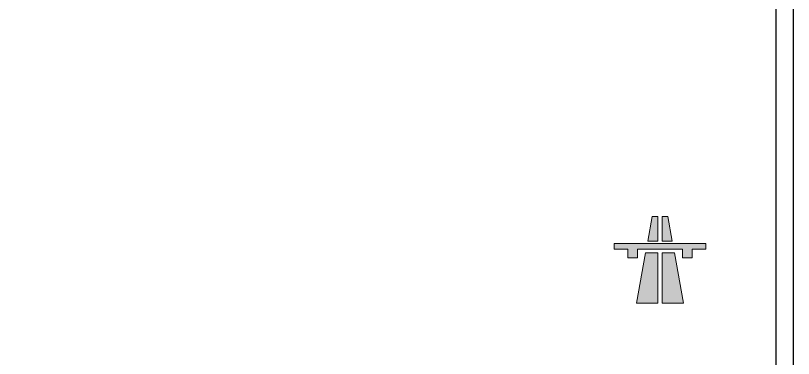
# Model space of a CAD drawing. Header units: centimetres. Extents: x 5488 to 20269, y -31398 to -19684.
# Drawn here: x 19676.9 to 20131.2, y -24609.2 to -24408.9 of the extents above; entities that cross this region are included whole.
import ezdxf

# ---------------------------------------------------------------- set-up
doc = ezdxf.new("R2010")
doc.units = ezdxf.units.CM
doc.layers.add('xxx_Auto_Yardimci_Lejand', color=7, linetype='Continuous', lineweight=9)

# ---------------------------------------------------------------- blocks, each defined once
blk = doc.blocks.new('A$C61ed975a')
at = {"layer": 'xxx_Auto_Yardimci_Lejand'}
h = blk.add_hatch(color=172, dxfattribs=at)
h.paths.add_polyline_path([(25.49, 50.66), (22.28, 50.66), (19.62, 36.06), (25.49, 36.06)])
h.paths.add_polyline_path([(31.36, 50.66), (28.15, 50.66), (28.15, 36.06), (34.02, 36.06)])
h.paths.add_polyline_path([(0, 34.88), (0, 31.41), (7.94, 31.41), (7.94, 26.48), (13.74, 26.48), (13.74, 31.41), (39.9, 31.41), (39.9, 26.48), (45.7, 26.48), (45.7, 31.41), (53.64, 31.41), (53.64, 34.88)])
h.paths.add_polyline_path([(28.15, 0), (40.59, 0), (35.25, 29.3), (28.15, 29.3)])
h.paths.add_polyline_path([(25.49, 29.3), (18.39, 29.3), (13.05, 0), (25.49, 0)])
at = {"layer": 'xxx_Auto_Yardimci_Lejand', "color": 172}
for p, q in [((22.28, 50.66), (19.62, 36.06)), ((22.28, 50.66), (25.49, 50.66)), ((25.49, 50.66), (25.49, 36.06)), ((28.15, 50.66), (31.36, 50.66)), ((28.15, 50.66), (28.15, 36.06)), ((31.36, 50.66), (34.02, 36.06)), ((0, 34.88), (0, 31.41)), ((0, 34.88), (53.64, 34.88)), ((19.62, 36.06), (25.49, 36.06)), ((34.02, 36.06), (28.15, 36.06)), ((53.64, 34.88), (53.64, 31.41)), ((53.64, 34.88), (53.64, 31.41)), ((0, 31.41), (7.94, 31.41)), ((7.94, 31.41), (7.94, 26.48)), ((18.39, 29.3), (13.05, 0)), ((13.74, 31.41), (39.9, 31.41)), ((13.74, 31.41), (13.74, 26.48)), ((18.39, 29.3), (25.49, 29.3)), ((25.49, 29.3), (25.49, 0)), ((28.15, 29.3), (28.15, 0)), ((35.25, 29.3), (28.15, 29.3)), ((35.25, 29.3), (40.59, 0)), ((39.9, 31.41), (39.9, 26.48)), ((45.7, 31.41), (45.7, 26.48)), ((45.7, 31.41), (53.64, 31.41)), ((53.64, 31.41), (45.7, 31.41)), ((7.94, 26.48), (13.74, 26.48)), ((45.7, 26.48), (39.9, 26.48)), ((13.05, 0), (25.49, 0)), ((40.59, 0), (28.15, 0))]:
    blk.add_line(p, q, dxfattribs=at)

msp = doc.modelspace()

# ---------------------------------------------------------------- linework, layer by layer
for points in [[(16016.24, -24865.48), (20131.24, -24865.48), (20131.24, -21925.48), (16016.24, -21925.48)], [(16026.24, -24855.48), (20121.24, -24855.48), (20121.24, -21935.48), (16026.24, -21935.48)]]:
    msp.add_lwpolyline(points, close=True)

# ---------------------------------------------------------------- block references
msp.add_blockref('A$C61ed975a', (20026.48, -24576.85))

doc.saveas('drawing.dxf')
